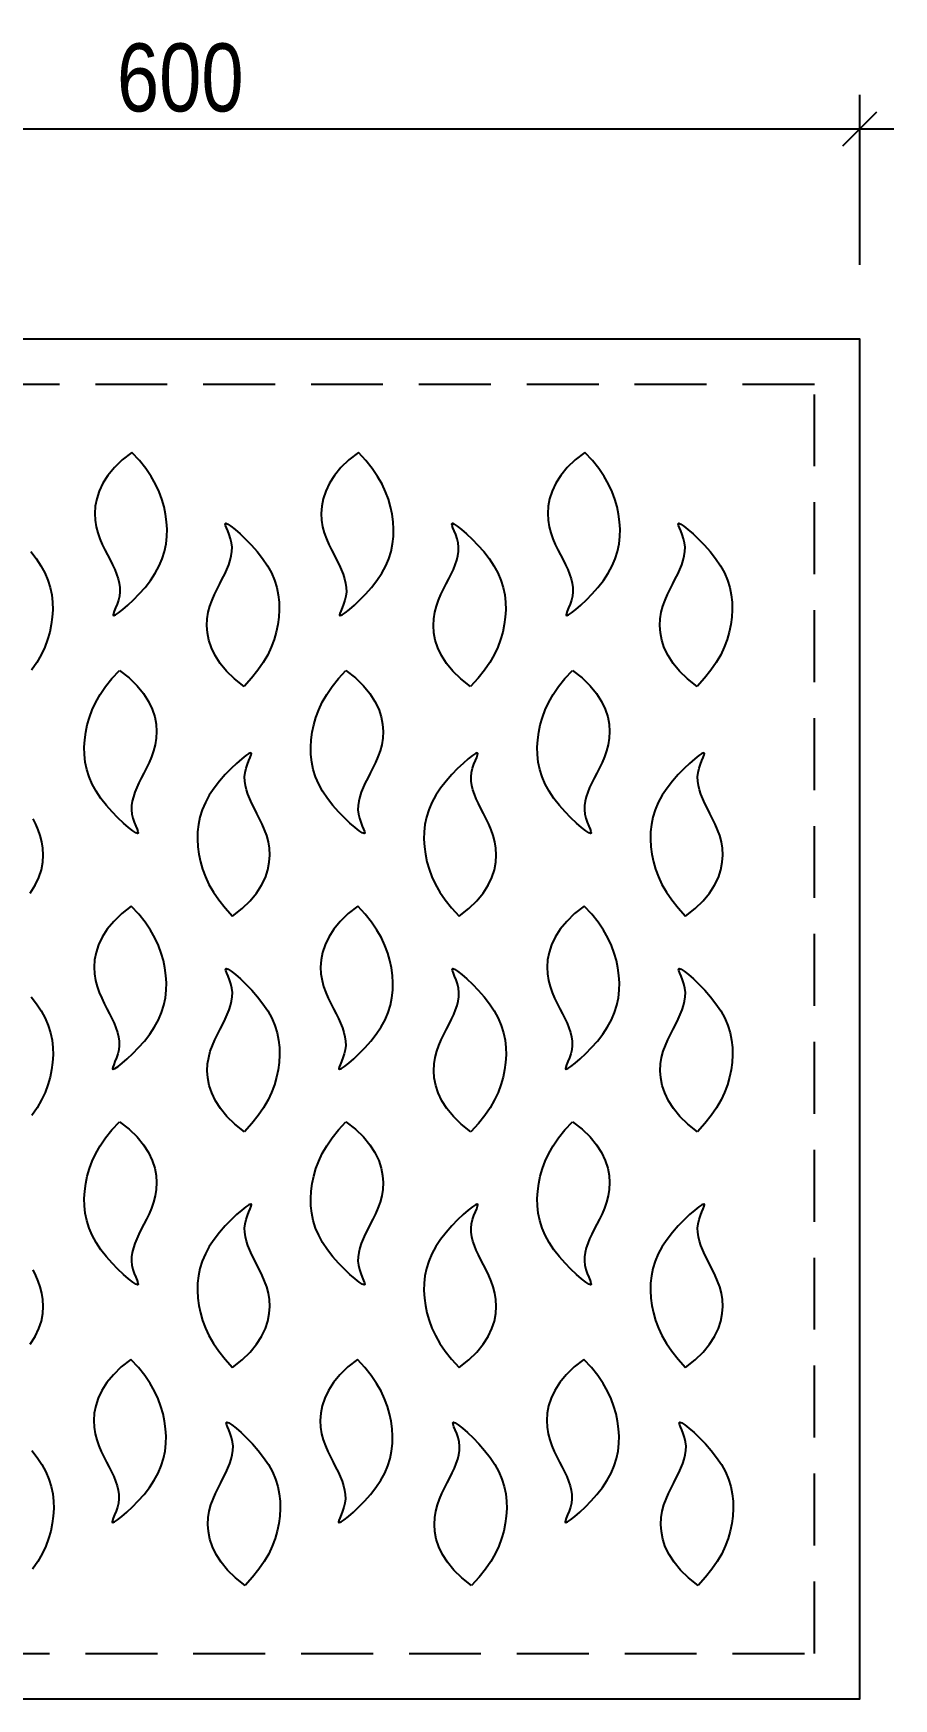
# Model space of a CAD drawing. Header units: feet. Extents: x 0 to 46220, y -100 to 29800.
# Drawn here: x 35633 to 36013, y 22592 to 23327 of the extents above; entities that cross this region are included whole.
import ezdxf

# ---------------------------------------------------------------- set-up
doc = ezdxf.new("R2010")
doc.units = ezdxf.units.FT
doc.header["$MEASUREMENT"] = 0
doc.linetypes.add('HIDDEN2', pattern=[4.7625, 3.175, -1.5875])
doc.layers.get('Defpoints').update_dxf_attribs({"color": 8})
for name, color, linetype in [('1', 1, 'Continuous'), ('VHG-Dim', 140, 'Continuous'), ('VHG-Nap4', 7, 'Continuous'), ('VHG-Thep', 1, 'Continuous')]:
    doc.layers.add(name, color=color, linetype=linetype)
doc.styles.add('VHG-Unicode.Regular', font='arial.ttf', dxfattribs={"width": 0.8})
doc.dimstyles.new('VHG1-15', dxfattribs={"dimscale": 150, "dimtxt": 0.2, "dimasz": 0.1, "dimexe": 0.1, "dimexo": 0.1, "dimgap": 0.05, "dimtad": 1, "dimdec": 0, "dimzin": 0, "dimdsep": 46, "dimtxsty": 'VHG-Unicode.Regular', "dimblk": 'OBLIQUE', "dimcen": 0.1, "dimdle": 0.1, "dimclrd": 140, "dimclre": 140, "dimclrt": 7, "dimaunit": 1, "dimadec": 3, "dimazin": 0, "dimtfac": 1, "dimtdec": 0, "dimtix": 1, "dimtofl": 0, "dimtmove": 0, "dimatfit": 3, "dimldrblk": 'DOTSMALL', "dimfxl": 0.4, "dimfxlon": 1, "dimtolj": 1, "dimtzin": 0, "dimarcsym": 0})

# ---------------------------------------------------------------- blocks, each defined once
blk = doc.blocks.new('_Oblique')
at = {"layer": 'VHG-Dim', "linetype": 'ByBlock', "lineweight": -2}
blk.add_line((-0.5, -0.5), (0.5, 0.5), dxfattribs=at)
blk = doc.blocks.new('*D391')
at = {"layer": 'Defpoints', "color": 0, "transparency": 16777216}
for p in [(35997.69, 23284.32), (35397.69, 23191.55), (35997.69, 23191.55)]:
    blk.add_point(p, dxfattribs=at)
at = {"layer": 'VHG-Dim', "color": 140, "lineweight": -2, "transparency": 16777216}
for p, q in [((35397.69, 23224.32), (35397.69, 23299.32)), ((35997.69, 23224.32), (35997.69, 23299.32)), ((35382.69, 23284.32), (36012.69, 23284.32))]:
    blk.add_line(p, q, dxfattribs=at)
at = {"layer": 'VHG-Dim', "color": 140, "lineweight": -2, "transparency": 16777216, "xscale": 15, "yscale": 15, "zscale": 15, "rotation": 180}
blk.add_blockref('_Oblique', (35397.69, 23284.32), dxfattribs=at)
at = {"layer": 'VHG-Dim', "color": 140, "lineweight": -2, "transparency": 16777216, "xscale": 15, "yscale": 15, "zscale": 15}
blk.add_blockref('_Oblique', (35997.69, 23284.32), dxfattribs=at)
at = {"layer": 'VHG-Dim', "color": 7, "transparency": 16777216, "insert": (35697.69, 23306.82), "char_height": 30, "attachment_point": 5, "style": 'VHG-Unicode.Regular'}
blk.add_mtext('\\A1;600', dxfattribs=at)
blk = doc.blocks.new('_DotSmall')
at = {"layer": 'VHG-Thep', "linetype": 'ByBlock', "const_width": 0.5}
blk.add_lwpolyline([(-0.0625, 0, 1), (0.0625, 0, 1)], format="xyb", close=True, dxfattribs=at)
blk = doc.blocks.new('VIN.TNM.CX.500x500.MB')
at = {"layer": 'VHG-Nap4'}
blk.add_lwpolyline([(-300, -300), (300, -300), (300, 300), (-300, 300)], close=True, dxfattribs=at)
at = {"layer": 'VHG-Nap4', "linetype": 'HIDDEN2', "ltscale": 10}
blk.add_lwpolyline([(-280, -280), (280, -280), (280, 280), (-280, 280)], close=True, dxfattribs=at)
at = {"layer": 'VHG-Nap4'}
for points in [[(-21.34, 250), (-25.59, 246.67), (-29.11, 243.27), (-31.95, 239.82), (-34.16, 236.36), (-35.8, 232.93), (-36.91, 229.55), (-37.55, 226.26), (-37.77, 223.1), (-37.61, 220.09), (-37.14, 217.23), (-36.42, 214.5), (-35.49, 211.9), (-34.42, 209.42), (-33.27, 207.03), (-32.1, 204.74), (-30.95, 202.53), (-29.89, 200.38), (-28.94, 198.3), (-28.13, 196.27), (-27.47, 194.28), (-27, 192.33), (-26.72, 190.41), (-26.67, 188.52), (-26.86, 186.63), (-27.3, 184.77), (-27.9, 182.98), (-28.54, 181.36), (-29.12, 179.97), (-29.52, 178.89), (-29.64, 178.2), (-29.36, 177.98), (-28.57, 178.3), (-27.21, 179.21), (-25.35, 180.67), (-23.13, 182.59), (-20.68, 184.92), (-18.11, 187.56), (-15.57, 190.45), (-13.17, 193.52), (-11.05, 196.68), (-9.3, 199.88), (-7.94, 203.1), (-6.93, 206.33), (-6.26, 209.59), (-5.9, 212.85), (-5.84, 216.13), (-6.04, 219.42), (-6.48, 222.71), (-7.16, 226), (-8.1, 229.3), (-9.34, 232.63), (-10.92, 236), (-12.87, 239.4), (-15.23, 242.87), (-18.04, 246.4), (-21.34, 250)], [(78.66, 250), (74.41, 246.67), (70.89, 243.27), (68.05, 239.82), (65.84, 236.36), (64.2, 232.93), (63.09, 229.55), (62.45, 226.26), (62.23, 223.1), (62.39, 220.09), (62.86, 217.23), (63.58, 214.5), (64.51, 211.9), (65.58, 209.42), (66.73, 207.03), (67.9, 204.74), (69.05, 202.53), (70.11, 200.38), (71.06, 198.3), (71.87, 196.27), (72.53, 194.28), (73, 192.33), (73.28, 190.41), (73.33, 188.52), (73.14, 186.63), (72.7, 184.77), (72.1, 182.98), (71.46, 181.36), (70.88, 179.97), (70.48, 178.89), (70.36, 178.2), (70.64, 177.98), (71.43, 178.3), (72.79, 179.21), (74.65, 180.67), (76.87, 182.59), (79.32, 184.92), (81.89, 187.56), (84.43, 190.45), (86.83, 193.52), (88.95, 196.68), (90.7, 199.88), (92.06, 203.1), (93.07, 206.33), (93.74, 209.59), (94.1, 212.85), (94.16, 216.13), (93.96, 219.42), (93.52, 222.71), (92.84, 226), (91.9, 229.3), (90.66, 232.63), (89.08, 236), (87.13, 239.4), (84.77, 242.87), (81.96, 246.4), (78.66, 250)], [(178.66, 250), (174.41, 246.67), (170.89, 243.27), (168.05, 239.82), (165.84, 236.36), (164.2, 232.93), (163.09, 229.55), (162.45, 226.26), (162.23, 223.1), (162.39, 220.09), (162.86, 217.23), (163.58, 214.5), (164.51, 211.9), (165.58, 209.42), (166.73, 207.03), (167.9, 204.74), (169.05, 202.53), (170.11, 200.38), (171.06, 198.3), (171.87, 196.27), (172.53, 194.28), (173, 192.33), (173.28, 190.41), (173.33, 188.52), (173.14, 186.63), (172.7, 184.77), (172.1, 182.98), (171.46, 181.36), (170.88, 179.97), (170.48, 178.89), (170.36, 178.2), (170.64, 177.98), (171.43, 178.3), (172.79, 179.21), (174.65, 180.67), (176.87, 182.59), (179.32, 184.92), (181.89, 187.56), (184.43, 190.45), (186.83, 193.52), (188.95, 196.68), (190.7, 199.88), (192.06, 203.1), (193.07, 206.33), (193.74, 209.59), (194.1, 212.85), (194.16, 216.13), (193.96, 219.42), (193.52, 222.71), (192.84, 226), (191.9, 229.3), (190.66, 232.63), (189.08, 236), (187.13, 239.4), (184.77, 242.87), (181.96, 246.4), (178.66, 250)], [(-66.04, 206.24), (-63.65, 203.18), (-61.53, 200.01), (-59.78, 196.82), (-58.42, 193.6), (-57.41, 190.36), (-56.74, 187.1), (-56.38, 183.84), (-56.31, 180.56), (-56.51, 177.28), (-56.96, 173.99), (-57.64, 170.69), (-58.58, 167.39), (-59.82, 164.06), (-61.39, 160.7), (-63.34, 157.29), (-65.71, 153.83)], [(28.18, 146.69), (23.93, 150.02), (20.41, 153.42), (17.57, 156.87), (15.36, 160.33), (13.72, 163.76), (12.61, 167.14), (11.97, 170.43), (11.75, 173.59), (11.91, 176.6), (12.38, 179.46), (13.11, 182.19), (14.03, 184.79), (15.1, 187.28), (16.25, 189.66), (17.42, 191.95), (18.57, 194.17), (19.63, 196.31), (20.58, 198.39), (21.39, 200.42), (22.05, 202.41), (22.53, 204.36), (22.8, 206.28), (22.86, 208.18), (22.66, 210.06), (22.22, 211.93), (21.63, 213.71), (20.98, 215.33), (20.4, 216.72), (20, 217.8), (19.88, 218.49), (20.16, 218.71), (20.95, 218.39), (22.31, 217.48), (24.17, 216.02), (26.39, 214.1), (28.85, 211.78), (31.41, 209.13), (33.96, 206.24), (36.35, 203.18), (38.47, 200.01), (40.22, 196.82), (41.58, 193.6), (42.59, 190.36), (43.26, 187.1), (43.62, 183.84), (43.69, 180.56), (43.49, 177.28), (43.04, 173.99), (42.36, 170.69), (41.42, 167.39), (40.18, 164.06), (38.61, 160.7), (36.66, 157.29), (34.29, 153.83), (31.48, 150.3), (28.18, 146.69)], [(128.18, 146.69), (123.93, 150.02), (120.41, 153.42), (117.57, 156.87), (115.36, 160.33), (113.72, 163.76), (112.61, 167.14), (111.97, 170.43), (111.75, 173.59), (111.91, 176.6), (112.38, 179.46), (113.11, 182.19), (114.03, 184.79), (115.1, 187.28), (116.25, 189.66), (117.42, 191.95), (118.57, 194.17), (119.63, 196.31), (120.58, 198.39), (121.39, 200.42), (122.05, 202.41), (122.53, 204.36), (122.8, 206.28), (122.86, 208.18), (122.66, 210.06), (122.22, 211.93), (121.63, 213.71), (120.98, 215.33), (120.4, 216.72), (120, 217.8), (119.88, 218.49), (120.16, 218.71), (120.95, 218.39), (122.31, 217.48), (124.17, 216.02), (126.39, 214.1), (128.85, 211.78), (131.41, 209.13), (133.96, 206.24), (136.35, 203.18), (138.47, 200.01), (140.22, 196.82), (141.58, 193.6), (142.59, 190.36), (143.26, 187.1), (143.62, 183.84), (143.69, 180.56), (143.49, 177.28), (143.04, 173.99), (142.36, 170.69), (141.42, 167.39), (140.18, 164.06), (138.61, 160.7), (136.66, 157.29), (134.29, 153.83), (131.48, 150.3), (128.18, 146.69)], [(228.18, 146.69), (223.93, 150.02), (220.41, 153.42), (217.57, 156.87), (215.36, 160.33), (213.72, 163.76), (212.61, 167.14), (211.97, 170.43), (211.75, 173.59), (211.91, 176.6), (212.38, 179.46), (213.11, 182.19), (214.03, 184.79), (215.1, 187.28), (216.25, 189.66), (217.42, 191.95), (218.57, 194.17), (219.63, 196.31), (220.58, 198.39), (221.39, 200.42), (222.05, 202.41), (222.53, 204.36), (222.8, 206.28), (222.86, 208.18), (222.66, 210.06), (222.22, 211.93), (221.63, 213.71), (220.98, 215.33), (220.4, 216.72), (220, 217.8), (219.88, 218.49), (220.16, 218.71), (220.95, 218.39), (222.31, 217.48), (224.17, 216.02), (226.39, 214.1), (228.85, 211.78), (231.41, 209.13), (233.96, 206.24), (236.35, 203.18), (238.47, 200.01), (240.22, 196.82), (241.58, 193.6), (242.59, 190.36), (243.26, 187.1), (243.62, 183.84), (243.69, 180.56), (243.49, 177.28), (243.04, 173.99), (242.36, 170.69), (241.42, 167.39), (240.18, 164.06), (238.61, 160.7), (236.66, 157.29), (234.29, 153.83), (231.48, 150.3), (228.18, 146.69)], [(-26.85, 153.78), (-22.61, 150.45), (-19.09, 147.05), (-16.25, 143.6), (-14.03, 140.14), (-12.39, 136.7), (-11.28, 133.33), (-10.64, 130.04), (-10.43, 126.88), (-10.58, 123.87), (-11.05, 121.01), (-11.78, 118.28), (-12.71, 115.68), (-13.77, 113.19), (-14.92, 110.81), (-16.1, 108.51), (-17.24, 106.3), (-18.3, 104.16), (-19.25, 102.07), (-20.07, 100.04), (-20.72, 98.06), (-21.2, 96.11), (-21.48, 94.19), (-21.53, 92.29), (-21.34, 90.41), (-20.9, 88.54), (-20.3, 86.76), (-19.66, 85.13), (-19.08, 83.75), (-18.68, 82.67), (-18.56, 81.98), (-18.84, 81.76), (-19.62, 82.07), (-20.99, 82.99), (-22.85, 84.44), (-25.07, 86.37), (-27.52, 88.69), (-30.09, 91.34), (-32.63, 94.23), (-35.03, 97.29), (-37.15, 100.45), (-38.89, 103.65), (-40.26, 106.87), (-41.26, 110.11), (-41.94, 113.36), (-42.29, 116.63), (-42.36, 119.91), (-42.16, 123.19), (-41.72, 126.48), (-41.04, 129.78), (-40.1, 133.08), (-38.86, 136.41), (-37.28, 139.77), (-35.33, 143.18), (-32.97, 146.64), (-30.16, 150.17), (-26.85, 153.78)], [(73.15, 153.78), (77.39, 150.45), (80.91, 147.05), (83.75, 143.6), (85.97, 140.14), (87.61, 136.7), (88.72, 133.33), (89.36, 130.04), (89.57, 126.88), (89.42, 123.87), (88.95, 121.01), (88.22, 118.28), (87.29, 115.68), (86.23, 113.19), (85.08, 110.81), (83.9, 108.51), (82.76, 106.3), (81.7, 104.16), (80.75, 102.07), (79.93, 100.04), (79.28, 98.06), (78.8, 96.11), (78.52, 94.19), (78.47, 92.29), (78.66, 90.41), (79.1, 88.54), (79.7, 86.76), (80.34, 85.13), (80.92, 83.75), (81.32, 82.67), (81.44, 81.98), (81.16, 81.76), (80.38, 82.07), (79.01, 82.99), (77.15, 84.44), (74.93, 86.37), (72.48, 88.69), (69.91, 91.34), (67.37, 94.23), (64.97, 97.29), (62.85, 100.45), (61.11, 103.65), (59.74, 106.87), (58.74, 110.11), (58.06, 113.36), (57.71, 116.63), (57.64, 119.91), (57.84, 123.19), (58.28, 126.48), (58.96, 129.78), (59.9, 133.08), (61.14, 136.41), (62.72, 139.77), (64.67, 143.18), (67.03, 146.64), (69.84, 150.17), (73.15, 153.78)], [(173.15, 153.78), (177.39, 150.45), (180.91, 147.05), (183.75, 143.6), (185.97, 140.14), (187.61, 136.7), (188.72, 133.33), (189.36, 130.04), (189.57, 126.88), (189.42, 123.87), (188.95, 121.01), (188.22, 118.28), (187.29, 115.68), (186.23, 113.19), (185.08, 110.81), (183.9, 108.51), (182.76, 106.3), (181.7, 104.16), (180.75, 102.07), (179.93, 100.04), (179.28, 98.06), (178.8, 96.11), (178.52, 94.19), (178.47, 92.29), (178.66, 90.41), (179.1, 88.54), (179.7, 86.76), (180.34, 85.13), (180.92, 83.75), (181.32, 82.67), (181.44, 81.98), (181.16, 81.76), (180.38, 82.07), (179.01, 82.99), (177.15, 84.44), (174.93, 86.37), (172.48, 88.69), (169.91, 91.34), (167.37, 94.23), (164.97, 97.29), (162.85, 100.45), (161.11, 103.65), (159.74, 106.87), (158.74, 110.11), (158.06, 113.36), (157.71, 116.63), (157.64, 119.91), (157.84, 123.19), (158.28, 126.48), (158.96, 129.78), (159.9, 133.08), (161.14, 136.41), (162.72, 139.77), (164.67, 143.18), (167.03, 146.64), (169.84, 150.17), (173.15, 153.78)], [(-66.28, 55.56), (-64.07, 59.01), (-62.43, 62.45), (-61.32, 65.83), (-60.68, 69.11), (-60.47, 72.27), (-60.62, 75.28), (-61.09, 78.15), (-61.82, 80.87), (-62.74, 83.47), (-63.81, 85.96), (-64.96, 88.34)], [(23.11, 45.38), (27.36, 48.7), (30.87, 52.11), (33.72, 55.56), (35.93, 59.01), (37.57, 62.45), (38.68, 65.83), (39.32, 69.11), (39.53, 72.27), (39.38, 75.28), (38.91, 78.15), (38.18, 80.87), (37.26, 83.47), (36.19, 85.96), (35.04, 88.34), (33.86, 90.64), (32.72, 92.85), (31.66, 95), (30.71, 97.08), (29.9, 99.11), (29.24, 101.09), (28.76, 103.04), (28.48, 104.96), (28.43, 106.86), (28.62, 108.74), (29.06, 110.61), (29.66, 112.39), (30.3, 114.02), (30.88, 115.41), (31.29, 116.49), (31.4, 117.17), (31.13, 117.4), (30.34, 117.08), (28.97, 116.17), (27.12, 114.71), (24.9, 112.78), (22.44, 110.46), (19.88, 107.82), (17.33, 104.93), (14.93, 101.86), (12.81, 98.7), (11.07, 95.5), (9.7, 92.28), (8.7, 89.04), (8.03, 85.79), (7.67, 82.52), (7.6, 79.25), (7.8, 75.96), (8.25, 72.67), (8.93, 69.38), (9.87, 66.07), (11.1, 62.74), (12.68, 59.38), (14.63, 55.97), (16.99, 52.51), (19.81, 48.98), (23.11, 45.38)], [(123.11, 45.38), (127.36, 48.7), (130.87, 52.11), (133.72, 55.56), (135.93, 59.01), (137.57, 62.45), (138.68, 65.83), (139.32, 69.11), (139.53, 72.27), (139.38, 75.28), (138.91, 78.15), (138.18, 80.87), (137.26, 83.47), (136.19, 85.96), (135.04, 88.34), (133.86, 90.64), (132.72, 92.85), (131.66, 95), (130.71, 97.08), (129.9, 99.11), (129.24, 101.09), (128.76, 103.04), (128.48, 104.96), (128.43, 106.86), (128.62, 108.74), (129.06, 110.61), (129.66, 112.39), (130.3, 114.02), (130.88, 115.41), (131.29, 116.49), (131.4, 117.17), (131.13, 117.4), (130.34, 117.08), (128.97, 116.17), (127.12, 114.71), (124.9, 112.78), (122.44, 110.46), (119.88, 107.82), (117.33, 104.93), (114.93, 101.86), (112.81, 98.7), (111.07, 95.5), (109.7, 92.28), (108.7, 89.04), (108.03, 85.79), (107.67, 82.52), (107.6, 79.25), (107.8, 75.96), (108.25, 72.67), (108.93, 69.38), (109.87, 66.07), (111.1, 62.74), (112.68, 59.38), (114.63, 55.97), (116.99, 52.51), (119.81, 48.98), (123.11, 45.38)], [(223.11, 45.38), (227.36, 48.7), (230.87, 52.11), (233.72, 55.56), (235.93, 59.01), (237.57, 62.45), (238.68, 65.83), (239.32, 69.11), (239.53, 72.27), (239.38, 75.28), (238.91, 78.15), (238.18, 80.87), (237.26, 83.47), (236.19, 85.96), (235.04, 88.34), (233.86, 90.64), (232.72, 92.85), (231.66, 95), (230.71, 97.08), (229.9, 99.11), (229.24, 101.09), (228.76, 103.04), (228.48, 104.96), (228.43, 106.86), (228.62, 108.74), (229.06, 110.61), (229.66, 112.39), (230.3, 114.02), (230.88, 115.41), (231.29, 116.49), (231.4, 117.17), (231.13, 117.4), (230.34, 117.08), (228.97, 116.17), (227.12, 114.71), (224.9, 112.78), (222.44, 110.46), (219.88, 107.82), (217.33, 104.93), (214.93, 101.86), (212.81, 98.7), (211.07, 95.5), (209.7, 92.28), (208.7, 89.04), (208.03, 85.79), (207.67, 82.52), (207.6, 79.25), (207.8, 75.96), (208.25, 72.67), (208.93, 69.38), (209.87, 66.07), (211.1, 62.74), (212.68, 59.38), (214.63, 55.97), (216.99, 52.51), (219.81, 48.98), (223.11, 45.38)], [(-21.62, 49.78), (-25.87, 46.45), (-29.39, 43.05), (-32.23, 39.6), (-34.44, 36.14), (-36.08, 32.7), (-37.19, 29.33), (-37.83, 26.04), (-38.05, 22.88), (-37.89, 19.87), (-37.42, 17.01), (-36.7, 14.28), (-35.77, 11.68), (-34.7, 9.19), (-33.55, 6.81), (-32.38, 4.51), (-31.23, 2.3), (-30.17, 0.16), (-29.22, -1.93), (-28.41, -3.96), (-27.75, -5.94), (-27.27, -7.89), (-27, -9.81), (-26.94, -11.71), (-27.14, -13.59), (-27.58, -15.46), (-28.17, -17.24), (-28.82, -18.87), (-29.4, -20.25), (-29.8, -21.33), (-29.92, -22.02), (-29.64, -22.24), (-28.85, -21.93), (-27.49, -21.01), (-25.63, -19.56), (-23.41, -17.63), (-20.95, -15.31), (-18.39, -12.66), (-15.85, -9.77), (-13.45, -6.71), (-11.33, -3.55), (-9.58, -0.35), (-8.22, 2.87), (-7.21, 6.11), (-6.54, 9.36), (-6.18, 12.63), (-6.11, 15.91), (-6.31, 19.19), (-6.76, 22.48), (-7.44, 25.78), (-8.38, 29.08), (-9.62, 32.41), (-11.19, 35.77), (-13.14, 39.18), (-15.51, 42.64), (-18.32, 46.17), (-21.62, 49.78)], [(78.38, 49.78), (74.13, 46.45), (70.61, 43.05), (67.77, 39.6), (65.56, 36.14), (63.92, 32.7), (62.81, 29.33), (62.17, 26.04), (61.95, 22.88), (62.11, 19.87), (62.58, 17.01), (63.3, 14.28), (64.23, 11.68), (65.3, 9.19), (66.45, 6.81), (67.62, 4.51), (68.77, 2.3), (69.83, 0.16), (70.78, -1.93), (71.59, -3.96), (72.25, -5.94), (72.73, -7.89), (73, -9.81), (73.06, -11.71), (72.86, -13.59), (72.42, -15.46), (71.83, -17.24), (71.18, -18.87), (70.6, -20.25), (70.2, -21.33), (70.08, -22.02), (70.36, -22.24), (71.15, -21.93), (72.51, -21.01), (74.37, -19.56), (76.59, -17.63), (79.05, -15.31), (81.61, -12.66), (84.15, -9.77), (86.55, -6.71), (88.67, -3.55), (90.42, -0.35), (91.78, 2.87), (92.79, 6.11), (93.46, 9.36), (93.82, 12.63), (93.89, 15.91), (93.69, 19.19), (93.24, 22.48), (92.56, 25.78), (91.62, 29.08), (90.38, 32.41), (88.81, 35.77), (86.86, 39.18), (84.49, 42.64), (81.68, 46.17), (78.38, 49.78)], [(178.38, 49.78), (174.13, 46.45), (170.61, 43.05), (167.77, 39.6), (165.56, 36.14), (163.92, 32.7), (162.81, 29.33), (162.17, 26.04), (161.95, 22.88), (162.11, 19.87), (162.58, 17.01), (163.3, 14.28), (164.23, 11.68), (165.3, 9.19), (166.45, 6.81), (167.62, 4.51), (168.77, 2.3), (169.83, 0.16), (170.78, -1.93), (171.59, -3.96), (172.25, -5.94), (172.73, -7.89), (173, -9.81), (173.06, -11.71), (172.86, -13.59), (172.42, -15.46), (171.83, -17.24), (171.18, -18.87), (170.6, -20.25), (170.2, -21.33), (170.08, -22.02), (170.36, -22.24), (171.15, -21.93), (172.51, -21.01), (174.37, -19.56), (176.59, -17.63), (179.05, -15.31), (181.61, -12.66), (184.15, -9.77), (186.55, -6.71), (188.67, -3.55), (190.42, -0.35), (191.78, 2.87), (192.79, 6.11), (193.46, 9.36), (193.82, 12.63), (193.89, 15.91), (193.69, 19.19), (193.24, 22.48), (192.56, 25.78), (191.62, 29.08), (190.38, 32.41), (188.81, 35.77), (186.86, 39.18), (184.49, 42.64), (181.68, 46.17), (178.38, 49.78)], [(-65.88, 9.77), (-63.49, 6.71), (-61.36, 3.55), (-59.62, 0.35), (-58.26, -2.87), (-57.25, -6.11), (-56.58, -9.36), (-56.22, -12.63), (-56.15, -15.91), (-56.35, -19.19), (-56.8, -22.48), (-57.48, -25.78), (-58.42, -29.08), (-59.66, -32.41), (-61.23, -35.77), (-63.18, -39.18), (-65.55, -42.64)], [(28.34, -49.78), (24.09, -46.45), (20.57, -43.05), (17.73, -39.6), (15.52, -36.14), (13.88, -32.7), (12.77, -29.33), (12.13, -26.04), (11.91, -22.88), (12.07, -19.87), (12.54, -17.01), (13.27, -14.28), (14.19, -11.68), (15.26, -9.19), (16.41, -6.81), (17.59, -4.51), (18.73, -2.3), (19.79, -0.16), (20.74, 1.93), (21.55, 3.96), (22.21, 5.94), (22.69, 7.89), (22.96, 9.81), (23.02, 11.71), (22.82, 13.59), (22.38, 15.46), (21.79, 17.24), (21.14, 18.87), (20.57, 20.25), (20.16, 21.33), (20.04, 22.02), (20.32, 22.24), (21.11, 21.93), (22.47, 21.01), (24.33, 19.56), (26.55, 17.63), (29.01, 15.31), (31.57, 12.66), (34.12, 9.77), (36.51, 6.71), (38.64, 3.55), (40.38, 0.35), (41.74, -2.87), (42.75, -6.11), (43.42, -9.36), (43.78, -12.63), (43.85, -15.91), (43.65, -19.19), (43.2, -22.48), (42.52, -25.78), (41.58, -29.08), (40.34, -32.41), (38.77, -35.77), (36.82, -39.18), (34.45, -42.64), (31.64, -46.17), (28.34, -49.78)], [(128.34, -49.78), (124.09, -46.45), (120.57, -43.05), (117.73, -39.6), (115.52, -36.14), (113.88, -32.7), (112.77, -29.33), (112.13, -26.04), (111.91, -22.88), (112.07, -19.87), (112.54, -17.01), (113.27, -14.28), (114.19, -11.68), (115.26, -9.19), (116.41, -6.81), (117.59, -4.51), (118.73, -2.3), (119.79, -0.16), (120.74, 1.93), (121.55, 3.96), (122.21, 5.94), (122.69, 7.89), (122.96, 9.81), (123.02, 11.71), (122.82, 13.59), (122.38, 15.46), (121.79, 17.24), (121.14, 18.87), (120.57, 20.25), (120.16, 21.33), (120.04, 22.02), (120.32, 22.24), (121.11, 21.93), (122.47, 21.01), (124.33, 19.56), (126.55, 17.63), (129.01, 15.31), (131.57, 12.66), (134.12, 9.77), (136.51, 6.71), (138.64, 3.55), (140.38, 0.35), (141.74, -2.87), (142.75, -6.11), (143.42, -9.36), (143.78, -12.63), (143.85, -15.91), (143.65, -19.19), (143.2, -22.48), (142.52, -25.78), (141.58, -29.08), (140.34, -32.41), (138.77, -35.77), (136.82, -39.18), (134.45, -42.64), (131.64, -46.17), (128.34, -49.78)], [(228.34, -49.78), (224.09, -46.45), (220.57, -43.05), (217.73, -39.6), (215.52, -36.14), (213.88, -32.7), (212.77, -29.33), (212.13, -26.04), (211.91, -22.88), (212.07, -19.87), (212.54, -17.01), (213.27, -14.28), (214.19, -11.68), (215.26, -9.19), (216.41, -6.81), (217.59, -4.51), (218.73, -2.3), (219.79, -0.16), (220.74, 1.93), (221.55, 3.96), (222.21, 5.94), (222.69, 7.89), (222.96, 9.81), (223.02, 11.71), (222.82, 13.59), (222.38, 15.46), (221.79, 17.24), (221.14, 18.87), (220.57, 20.25), (220.16, 21.33), (220.04, 22.02), (220.32, 22.24), (221.11, 21.93), (222.47, 21.01), (224.33, 19.56), (226.55, 17.63), (229.01, 15.31), (231.57, 12.66), (234.12, 9.77), (236.51, 6.71), (238.64, 3.55), (240.38, 0.35), (241.74, -2.87), (242.75, -6.11), (243.42, -9.36), (243.78, -12.63), (243.85, -15.91), (243.65, -19.19), (243.2, -22.48), (242.52, -25.78), (241.58, -29.08), (240.34, -32.41), (238.77, -35.77), (236.82, -39.18), (234.45, -42.64), (231.64, -46.17), (228.34, -49.78)], [(-26.85, -45.38), (-22.61, -48.7), (-19.09, -52.11), (-16.25, -55.56), (-14.03, -59.01), (-12.39, -62.45), (-11.28, -65.83), (-10.64, -69.11), (-10.43, -72.27), (-10.58, -75.28), (-11.05, -78.15), (-11.78, -80.87), (-12.71, -83.47), (-13.77, -85.96), (-14.92, -88.34), (-16.1, -90.64), (-17.24, -92.85), (-18.3, -95), (-19.25, -97.08), (-20.07, -99.11), (-20.72, -101.09), (-21.2, -103.04), (-21.48, -104.96), (-21.53, -106.86), (-21.34, -108.74), (-20.9, -110.61), (-20.3, -112.39), (-19.66, -114.02), (-19.08, -115.41), (-18.68, -116.49), (-18.56, -117.17), (-18.84, -117.4), (-19.62, -117.08), (-20.99, -116.17), (-22.85, -114.71), (-25.07, -112.78), (-27.52, -110.46), (-30.09, -107.82), (-32.63, -104.93), (-35.03, -101.86), (-37.15, -98.7), (-38.89, -95.5), (-40.26, -92.28), (-41.26, -89.04), (-41.94, -85.79), (-42.29, -82.52), (-42.36, -79.25), (-42.16, -75.96), (-41.72, -72.67), (-41.04, -69.38), (-40.1, -66.07), (-38.86, -62.74), (-37.28, -59.38), (-35.33, -55.97), (-32.97, -52.51), (-30.16, -48.98), (-26.85, -45.38)], [(73.15, -45.38), (77.39, -48.7), (80.91, -52.11), (83.75, -55.56), (85.97, -59.01), (87.61, -62.45), (88.72, -65.83), (89.36, -69.11), (89.57, -72.27), (89.42, -75.28), (88.95, -78.15), (88.22, -80.87), (87.29, -83.47), (86.23, -85.96), (85.08, -88.34), (83.9, -90.64), (82.76, -92.85), (81.7, -95), (80.75, -97.08), (79.93, -99.11), (79.28, -101.09), (78.8, -103.04), (78.52, -104.96), (78.47, -106.86), (78.66, -108.74), (79.1, -110.61), (79.7, -112.39), (80.34, -114.02), (80.92, -115.41), (81.32, -116.49), (81.44, -117.17), (81.16, -117.4), (80.38, -117.08), (79.01, -116.17), (77.15, -114.71), (74.93, -112.78), (72.48, -110.46), (69.91, -107.82), (67.37, -104.93), (64.97, -101.86), (62.85, -98.7), (61.11, -95.5), (59.74, -92.28), (58.74, -89.04), (58.06, -85.79), (57.71, -82.52), (57.64, -79.25), (57.84, -75.96), (58.28, -72.67), (58.96, -69.38), (59.9, -66.07), (61.14, -62.74), (62.72, -59.38), (64.67, -55.97), (67.03, -52.51), (69.84, -48.98), (73.15, -45.38)], [(173.15, -45.38), (177.39, -48.7), (180.91, -52.11), (183.75, -55.56), (185.97, -59.01), (187.61, -62.45), (188.72, -65.83), (189.36, -69.11), (189.57, -72.27), (189.42, -75.28), (188.95, -78.15), (188.22, -80.87), (187.29, -83.47), (186.23, -85.96), (185.08, -88.34), (183.9, -90.64), (182.76, -92.85), (181.7, -95), (180.75, -97.08), (179.93, -99.11), (179.28, -101.09), (178.8, -103.04), (178.52, -104.96), (178.47, -106.86), (178.66, -108.74), (179.1, -110.61), (179.7, -112.39), (180.34, -114.02), (180.92, -115.41), (181.32, -116.49), (181.44, -117.17), (181.16, -117.4), (180.38, -117.08), (179.01, -116.17), (177.15, -114.71), (174.93, -112.78), (172.48, -110.46), (169.91, -107.82), (167.37, -104.93), (164.97, -101.86), (162.85, -98.7), (161.11, -95.5), (159.74, -92.28), (158.74, -89.04), (158.06, -85.79), (157.71, -82.52), (157.64, -79.25), (157.84, -75.96), (158.28, -72.67), (158.96, -69.38), (159.9, -66.07), (161.14, -62.74), (162.72, -59.38), (164.67, -55.97), (167.03, -52.51), (169.84, -48.98), (173.15, -45.38)], [(-66.28, -143.6), (-64.07, -140.14), (-62.43, -136.7), (-61.32, -133.33), (-60.68, -130.04), (-60.47, -126.88), (-60.62, -123.87), (-61.09, -121.01), (-61.82, -118.28), (-62.74, -115.68), (-63.81, -113.19), (-64.96, -110.81)], [(23.11, -153.78), (27.36, -150.45), (30.87, -147.05), (33.72, -143.6), (35.93, -140.14), (37.57, -136.7), (38.68, -133.33), (39.32, -130.04), (39.53, -126.88), (39.38, -123.87), (38.91, -121.01), (38.18, -118.28), (37.26, -115.68), (36.19, -113.19), (35.04, -110.81), (33.86, -108.51), (32.72, -106.3), (31.66, -104.16), (30.71, -102.07), (29.9, -100.04), (29.24, -98.06), (28.76, -96.11), (28.48, -94.19), (28.43, -92.29), (28.62, -90.41), (29.06, -88.54), (29.66, -86.76), (30.3, -85.13), (30.88, -83.75), (31.29, -82.67), (31.4, -81.98), (31.13, -81.76), (30.34, -82.07), (28.97, -82.99), (27.12, -84.44), (24.9, -86.37), (22.44, -88.69), (19.88, -91.34), (17.33, -94.23), (14.93, -97.29), (12.81, -100.45), (11.07, -103.65), (9.7, -106.87), (8.7, -110.11), (8.03, -113.36), (7.67, -116.63), (7.6, -119.91), (7.8, -123.19), (8.25, -126.48), (8.93, -129.78), (9.87, -133.08), (11.1, -136.41), (12.68, -139.77), (14.63, -143.18), (16.99, -146.64), (19.81, -150.17), (23.11, -153.78)], [(123.11, -153.78), (127.36, -150.45), (130.87, -147.05), (133.72, -143.6), (135.93, -140.14), (137.57, -136.7), (138.68, -133.33), (139.32, -130.04), (139.53, -126.88), (139.38, -123.87), (138.91, -121.01), (138.18, -118.28), (137.26, -115.68), (136.19, -113.19), (135.04, -110.81), (133.86, -108.51), (132.72, -106.3), (131.66, -104.16), (130.71, -102.07), (129.9, -100.04), (129.24, -98.06), (128.76, -96.11), (128.48, -94.19), (128.43, -92.29), (128.62, -90.41), (129.06, -88.54), (129.66, -86.76), (130.3, -85.13), (130.88, -83.75), (131.29, -82.67), (131.4, -81.98), (131.13, -81.76), (130.34, -82.07), (128.97, -82.99), (127.12, -84.44), (124.9, -86.37), (122.44, -88.69), (119.88, -91.34), (117.33, -94.23), (114.93, -97.29), (112.81, -100.45), (111.07, -103.65), (109.7, -106.87), (108.7, -110.11), (108.03, -113.36), (107.67, -116.63), (107.6, -119.91), (107.8, -123.19), (108.25, -126.48), (108.93, -129.78), (109.87, -133.08), (111.1, -136.41), (112.68, -139.77), (114.63, -143.18), (116.99, -146.64), (119.81, -150.17), (123.11, -153.78)], [(223.11, -153.78), (227.36, -150.45), (230.87, -147.05), (233.72, -143.6), (235.93, -140.14), (237.57, -136.7), (238.68, -133.33), (239.32, -130.04), (239.53, -126.88), (239.38, -123.87), (238.91, -121.01), (238.18, -118.28), (237.26, -115.68), (236.19, -113.19), (235.04, -110.81), (233.86, -108.51), (232.72, -106.3), (231.66, -104.16), (230.71, -102.07), (229.9, -100.04), (229.24, -98.06), (228.76, -96.11), (228.48, -94.19), (228.43, -92.29), (228.62, -90.41), (229.06, -88.54), (229.66, -86.76), (230.3, -85.13), (230.88, -83.75), (231.29, -82.67), (231.4, -81.98), (231.13, -81.76), (230.34, -82.07), (228.97, -82.99), (227.12, -84.44), (224.9, -86.37), (222.44, -88.69), (219.88, -91.34), (217.33, -94.23), (214.93, -97.29), (212.81, -100.45), (211.07, -103.65), (209.7, -106.87), (208.7, -110.11), (208.03, -113.36), (207.67, -116.63), (207.6, -119.91), (207.8, -123.19), (208.25, -126.48), (208.93, -129.78), (209.87, -133.08), (211.1, -136.41), (212.68, -139.77), (214.63, -143.18), (216.99, -146.64), (219.81, -150.17), (223.11, -153.78)], [(-21.78, -150.29), (-26.03, -153.62), (-29.55, -157.02), (-32.39, -160.47), (-34.6, -163.93), (-36.24, -167.36), (-37.35, -170.74), (-37.99, -174.03), (-38.21, -177.19), (-38.05, -180.2), (-37.58, -183.06), (-36.86, -185.78), (-35.93, -188.39), (-34.86, -190.87), (-33.71, -193.26), (-32.54, -195.55), (-31.39, -197.76), (-30.33, -199.91), (-29.38, -201.99), (-28.57, -204.02), (-27.91, -206.01), (-27.44, -207.95), (-27.16, -209.87), (-27.11, -211.77), (-27.3, -213.66), (-27.74, -215.52), (-28.33, -217.31), (-28.98, -218.93), (-29.56, -220.32), (-29.96, -221.4), (-30.08, -222.09), (-29.8, -222.31), (-29.01, -221.99), (-27.65, -221.08), (-25.79, -219.62), (-23.57, -217.69), (-21.12, -215.37), (-18.55, -212.73), (-16.01, -209.84), (-13.61, -206.77), (-11.49, -203.61), (-9.74, -200.41), (-8.38, -197.19), (-7.37, -193.96), (-6.7, -190.7), (-6.34, -187.43), (-6.28, -184.16), (-6.48, -180.87), (-6.92, -177.58), (-7.6, -174.29), (-8.54, -170.98), (-9.78, -167.65), (-11.36, -164.29), (-13.31, -160.88), (-15.67, -157.42), (-18.48, -153.89), (-21.78, -150.29)], [(78.22, -150.29), (73.97, -153.62), (70.45, -157.02), (67.61, -160.47), (65.4, -163.93), (63.76, -167.36), (62.65, -170.74), (62.01, -174.03), (61.79, -177.19), (61.95, -180.2), (62.42, -183.06), (63.14, -185.78), (64.07, -188.39), (65.14, -190.87), (66.29, -193.26), (67.46, -195.55), (68.61, -197.76), (69.67, -199.91), (70.62, -201.99), (71.43, -204.02), (72.09, -206.01), (72.56, -207.95), (72.84, -209.87), (72.89, -211.77), (72.7, -213.66), (72.26, -215.52), (71.67, -217.31), (71.02, -218.93), (70.44, -220.32), (70.04, -221.4), (69.92, -222.09), (70.2, -222.31), (70.99, -221.99), (72.35, -221.08), (74.21, -219.62), (76.43, -217.69), (78.88, -215.37), (81.45, -212.73), (83.99, -209.84), (86.39, -206.77), (88.51, -203.61), (90.26, -200.41), (91.62, -197.19), (92.63, -193.96), (93.3, -190.7), (93.66, -187.43), (93.72, -184.16), (93.52, -180.87), (93.08, -177.58), (92.4, -174.29), (91.46, -170.98), (90.22, -167.65), (88.64, -164.29), (86.69, -160.88), (84.33, -157.42), (81.52, -153.89), (78.22, -150.29)], [(178.22, -150.29), (173.97, -153.62), (170.45, -157.02), (167.61, -160.47), (165.4, -163.93), (163.76, -167.36), (162.65, -170.74), (162.01, -174.03), (161.79, -177.19), (161.95, -180.2), (162.42, -183.06), (163.14, -185.78), (164.07, -188.39), (165.14, -190.87), (166.29, -193.26), (167.46, -195.55), (168.61, -197.76), (169.67, -199.91), (170.62, -201.99), (171.43, -204.02), (172.09, -206.01), (172.56, -207.95), (172.84, -209.87), (172.89, -211.77), (172.7, -213.66), (172.26, -215.52), (171.67, -217.31), (171.02, -218.93), (170.44, -220.32), (170.04, -221.4), (169.92, -222.09), (170.2, -222.31), (170.99, -221.99), (172.35, -221.08), (174.21, -219.62), (176.43, -217.69), (178.88, -215.37), (181.45, -212.73), (183.99, -209.84), (186.39, -206.77), (188.51, -203.61), (190.26, -200.41), (191.62, -197.19), (192.63, -193.96), (193.3, -190.7), (193.66, -187.43), (193.72, -184.16), (193.52, -180.87), (193.08, -177.58), (192.4, -174.29), (191.46, -170.98), (190.22, -167.65), (188.64, -164.29), (186.69, -160.88), (184.33, -157.42), (181.52, -153.89), (178.22, -150.29)], [(-65.61, -190.45), (-63.21, -193.52), (-61.09, -196.68), (-59.34, -199.88), (-57.98, -203.1), (-56.97, -206.33), (-56.3, -209.59), (-55.94, -212.85), (-55.87, -216.13), (-56.07, -219.42), (-56.52, -222.71), (-57.2, -226), (-58.14, -229.3), (-59.38, -232.63), (-60.95, -236), (-62.9, -239.4), (-65.27, -242.87)], [(28.62, -250), (24.37, -246.67), (20.85, -243.27), (18.01, -239.82), (15.8, -236.36), (14.16, -232.93), (13.05, -229.55), (12.41, -226.26), (12.19, -223.1), (12.35, -220.09), (12.82, -217.23), (13.55, -214.5), (14.47, -211.9), (15.54, -209.42), (16.69, -207.03), (17.86, -204.74), (19.01, -202.53), (20.07, -200.38), (21.02, -198.3), (21.83, -196.27), (22.49, -194.28), (22.97, -192.33), (23.24, -190.41), (23.3, -188.52), (23.1, -186.63), (22.66, -184.77), (22.07, -182.98), (21.42, -181.36), (20.84, -179.97), (20.44, -178.89), (20.32, -178.2), (20.6, -177.98), (21.39, -178.3), (22.75, -179.21), (24.61, -180.67), (26.83, -182.59), (29.29, -184.92), (31.85, -187.56), (34.39, -190.45), (36.79, -193.52), (38.91, -196.68), (40.66, -199.88), (42.02, -203.1), (43.03, -206.33), (43.7, -209.59), (44.06, -212.85), (44.13, -216.13), (43.93, -219.42), (43.48, -222.71), (42.8, -226), (41.86, -229.3), (40.62, -232.63), (39.05, -236), (37.1, -239.4), (34.73, -242.87), (31.92, -246.4), (28.62, -250)], [(128.62, -250), (124.37, -246.67), (120.85, -243.27), (118.01, -239.82), (115.8, -236.36), (114.16, -232.93), (113.05, -229.55), (112.41, -226.26), (112.19, -223.1), (112.35, -220.09), (112.82, -217.23), (113.55, -214.5), (114.47, -211.9), (115.54, -209.42), (116.69, -207.03), (117.86, -204.74), (119.01, -202.53), (120.07, -200.38), (121.02, -198.3), (121.83, -196.27), (122.49, -194.28), (122.97, -192.33), (123.24, -190.41), (123.3, -188.52), (123.1, -186.63), (122.66, -184.77), (122.07, -182.98), (121.42, -181.36), (120.84, -179.97), (120.44, -178.89), (120.32, -178.2), (120.6, -177.98), (121.39, -178.3), (122.75, -179.21), (124.61, -180.67), (126.83, -182.59), (129.29, -184.92), (131.85, -187.56), (134.39, -190.45), (136.79, -193.52), (138.91, -196.68), (140.66, -199.88), (142.02, -203.1), (143.03, -206.33), (143.7, -209.59), (144.06, -212.85), (144.13, -216.13), (143.93, -219.42), (143.48, -222.71), (142.8, -226), (141.86, -229.3), (140.62, -232.63), (139.05, -236), (137.1, -239.4), (134.73, -242.87), (131.92, -246.4), (128.62, -250)], [(228.62, -250), (224.37, -246.67), (220.85, -243.27), (218.01, -239.82), (215.8, -236.36), (214.16, -232.93), (213.05, -229.55), (212.41, -226.26), (212.19, -223.1), (212.35, -220.09), (212.82, -217.23), (213.55, -214.5), (214.47, -211.9), (215.54, -209.42), (216.69, -207.03), (217.86, -204.74), (219.01, -202.53), (220.07, -200.38), (221.02, -198.3), (221.83, -196.27), (222.49, -194.28), (222.97, -192.33), (223.24, -190.41), (223.3, -188.52), (223.1, -186.63), (222.66, -184.77), (222.07, -182.98), (221.42, -181.36), (220.84, -179.97), (220.44, -178.89), (220.32, -178.2), (220.6, -177.98), (221.39, -178.3), (222.75, -179.21), (224.61, -180.67), (226.83, -182.59), (229.29, -184.92), (231.85, -187.56), (234.39, -190.45), (236.79, -193.52), (238.91, -196.68), (240.66, -199.88), (242.02, -203.1), (243.03, -206.33), (243.7, -209.59), (244.06, -212.85), (244.13, -216.13), (243.93, -219.42), (243.48, -222.71), (242.8, -226), (241.86, -229.3), (240.62, -232.63), (239.05, -236), (237.1, -239.4), (234.73, -242.87), (231.92, -246.4), (228.62, -250)]]:
    blk.add_lwpolyline(points, dxfattribs=at)

msp = doc.modelspace()

# ---------------------------------------------------------------- block references
at = {"layer": '1'}
msp.add_blockref('VIN.TNM.CX.500x500.MB', (35697.69, 22891.55), dxfattribs=at)

# ---------------------------------------------------------------- dimensions: what is measured, and where the dimension line sits
at = {"layer": 'VHG-Dim'}
dim = msp.add_linear_dim(base=(35997.69, 23284.32), p1=(35397.69, 23191.55), p2=(35997.69, 23191.55), dimstyle='VHG1-15', dxfattribs=at)
dim.commit()
dim.dimension.update_dxf_attribs({"geometry": '*D391', "text_midpoint": (35697.69, 23306.82)})

doc.saveas('drawing.dxf')
